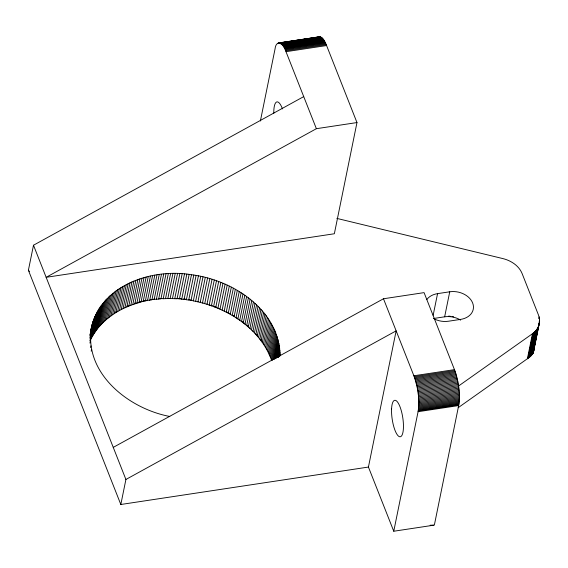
<?xml version="1.0" encoding="UTF-8"?>
<svg xmlns="http://www.w3.org/2000/svg" width="568" height="568" viewBox="0 0 568 568"><rect width="100%" height="100%" fill="white"/><g stroke="black" fill="none" stroke-linecap="round" stroke-linejoin="round"><path stroke-width="0.85" d="M383.485 298.761L424.076 292.626L454.464 369.64C458.553 381.043 460.527 393.525 458.667 405.573L434.35 525.102L393.759 531.236L418.076 411.708C419.937 399.666 417.963 387.177 413.873 375.775L383.485 298.761L113.252 447.378M280.052 355.852C279.491 310.029 233.001 279.875 191.48 274.713C151.081 267.862 97.568 286.173 90.639 331.62M534.374 345.77C534.886 351.194 532.074 356.101 527.388 358.742L458.149 407.717M458.191 386.268L532.479 333.728C538.528 329.823 541.389 321.637 538.443 314.949L522.106 273.542C518.854 265.604 510.916 260.542 502.829 258.575L336.852 218.396M91.341 328.169C84.199 373.865 129.035 408.782 169.761 416.465M120.821 504.49L125.911 479.47L396.144 330.853L368.433 467.059L120.821 504.49L28.4 270.247L33.491 245.227L303.724 96.61M89.992 335.084L92.101 324.733M90.106 335.106L92.563 323.029M90.099 336.007L93.081 321.346M89.971 337.79L93.663 319.67M90.078 338.72L94.288 318.016M90.063 340.537L94.977 316.376M89.943 343.086L90.468 340.495M90.135 340.857L95.715 314.757M90.624 339.778L91.42 338.173L96.51 313.16M91.42 338.173L92.264 336.597L97.355 311.576M90.603 347.58L90.951 345.855M92.264 336.597L93.166 335.035L98.257 310.014M93.166 335.035L94.118 333.494L99.208 308.481M91.207 351.159L91.562 349.434M94.118 333.494L95.126 331.982L100.216 306.961M95.126 331.982L96.177 330.491L101.267 305.47M96.177 330.491L97.284 329.021L102.375 304.008M97.284 329.021L98.442 327.58L103.532 302.566M98.442 327.58L99.648 326.167L104.739 301.146M99.648 326.167L100.898 324.782L105.989 299.762M100.898 324.782L102.204 323.419L107.295 298.399M102.204 323.419L103.553 322.091L108.644 297.071M103.553 322.091L104.945 320.785L110.036 295.772M104.945 320.785L106.386 319.521L111.477 294.501M106.386 319.521L107.87 318.279L112.961 293.258M107.87 318.279L109.397 317.072L114.487 292.051M109.397 317.072L110.966 315.9L116.057 290.88M110.966 315.9L112.578 314.757L117.668 289.737M112.578 314.757L114.232 313.65L119.323 288.629M114.232 313.65L115.929 312.577L121.019 287.557M122.745 286.52L117.654 311.541L115.929 312.577M115.971 311.591L117.654 311.541L119.429 310.54L124.513 285.519M119.429 310.54L121.232 309.574L126.323 284.561M121.232 309.574L123.071 308.651L128.162 283.631M123.071 308.651L124.946 307.764L130.036 282.743M124.946 307.764L126.856 306.912L131.946 281.891M133.885 281.082L128.794 306.095L126.856 306.912M127.36 306.024L128.794 306.095L130.768 305.328L135.858 280.308M130.768 305.328L132.77 304.597L137.861 279.577M132.77 304.597L134.801 303.901L139.891 278.881M141.95 278.235L136.86 303.248L134.801 303.901M144.031 277.624L138.94 302.637L136.86 303.248L135.184 303.063M146.139 277.049L141.049 302.07L138.94 302.637L137.335 302.439M148.269 276.524L143.179 301.544L139.501 301.849M150.428 276.041L145.337 301.054L141.702 301.31M152.6 275.594L147.51 300.614L143.917 300.806M146.161 300.351L149.703 300.216L154.794 275.196M157.009 274.841L151.919 299.854L149.703 300.216M159.239 274.521L154.148 299.542L150.697 299.57M152.991 299.251L156.392 299.272L161.482 274.252M156.392 299.272L158.657 299.045L163.74 274.024M166.019 273.84L160.929 298.86L158.657 299.045M159.501 298.385L163.208 298.718L168.298 273.705M163.208 298.718L165.508 298.626L170.599 273.606M165.508 298.626L167.808 298.569L172.899 273.556M167.808 298.569L170.123 298.562L175.207 273.542M170.123 298.562L172.438 298.598L177.528 273.577M172.438 298.598L174.759 298.676L179.85 273.662M182.172 273.783L177.081 298.803L174.759 298.676M184.501 273.946L179.41 298.967L176.378 298.321M181.242 298.718L178.813 298.498L181.739 299.18L186.829 274.159M189.151 274.415L184.06 299.428L181.739 299.18M183.67 298.981L186.389 299.726L191.48 274.713M193.794 275.047L188.711 300.067L186.389 299.726M196.109 275.43L191.025 300.451L188.526 299.648L190.138 299.918M190.947 300.046L193.333 300.877L198.424 275.856M271.745 360.673C260.236 328.432 227.889 308.232 195.633 301.345L200.724 276.325M203.01 276.836L197.92 301.856L198.154 301.516M205.289 277.39L200.206 302.41L200.539 302.098M207.561 277.986L202.471 303.007L202.904 302.716M204.728 303.639L209.819 278.618M212.056 279.3L206.965 304.313L207.604 304.086M214.278 280.017L209.187 305.03L212.233 305.627L211.395 305.79L216.486 280.769M218.673 281.565L213.582 306.585L216.784 307.331L215.755 307.423L220.838 282.402M222.99 283.276L217.899 308.296L219.028 308.239M220.022 309.205L225.113 284.185M260.385 121.005L275.011 49.111C276.204 37.971 284.71 44.836 285.995 51.688L316.383 128.695L356.974 122.56L326.593 45.554C325.01 42.323 323.582 37.367 319.479 36.764L278.526 42.962M222.124 310.156L227.207 285.136M224.197 311.143L229.287 286.123M231.332 287.145L226.241 312.166L227.747 312.286M233.349 288.203L228.265 313.224L229.855 313.394M230.253 314.317L235.344 289.297M237.303 290.425L232.213 315.439L233.981 315.709M234.144 316.603L239.234 291.583M241.13 292.783L236.039 317.796L237.332 318.052M237.9 319.024L242.99 294.004M239.731 320.281L244.822 295.268M246.611 296.553L241.521 321.573L242.983 321.935M248.365 297.873L243.281 322.894L244.787 323.291M244.993 324.236L250.083 299.222M251.766 300.6L246.675 325.613L248.287 326.103M248.315 327.019L253.399 301.998M249.906 328.453L254.996 303.433M251.468 329.909L256.551 304.888M252.98 331.392L258.064 306.372M254.443 332.898L259.533 307.877M260.96 309.404L255.87 334.424L257.283 334.985M257.247 335.979L262.338 310.959M258.575 337.548L263.666 312.528M264.951 314.125L259.86 339.139L261.365 339.806M261.095 340.757L266.186 315.737M262.288 342.383L267.379 317.37M263.424 344.038L268.515 319.017M264.51 345.699L269.601 320.679M265.547 347.382L270.638 322.361M266.534 349.071L271.625 324.058M267.471 350.783L272.555 325.762M268.352 352.508L273.442 327.488M269.175 354.233L274.266 329.22M269.949 355.98L275.04 330.959M270.673 357.733L275.764 332.713M271.341 359.494L276.424 334.474M272.122 360.396L277.035 336.242M273.208 359.579L277.596 338.017M274.053 359.636L278.093 339.792M275.026 358.827L278.54 341.574M275.941 358.025L278.923 343.363M276.623 358.089L279.257 345.145M277.425 357.286L279.527 346.934M277.993 357.35L279.747 348.724M278.505 357.414L279.91 350.513M279.136 356.605L280.01 352.295M279.534 356.661L280.059 354.077M356.974 122.56L334.353 233.753L46.15 277.312L316.383 128.695M433.171 315.204L437.559 293.635L449.735 291.796A18.446 13.838 11.5 0 1 472.633 302.957A18.446 13.838 11.5 0 1 460.62 319.394L448.443 321.232A18.446 13.838 11.5 0 1 434.506 319.06M433.334 318.52L444.645 316.816L449.735 291.796M527.388 358.742L532.479 333.728M527.97 358.33L533.061 333.302M528.524 357.911L533.622 332.855M529.049 357.499L534.154 332.401M529.553 357.094L534.673 331.925M530.022 356.69L535.163 331.435M530.469 356.285L535.631 330.938M530.895 355.895L536.071 330.42M531.286 355.497L536.49 329.894M538.727 318.62L539.082 316.894M531.648 355.114L536.888 329.348M531.982 354.737L537.257 328.794M532.287 354.361L537.598 328.233M532.557 353.992L537.917 327.658M538.208 327.069L532.805 353.637L532.472 352.849L533.018 353.282L539.6 320.806M539.238 321.864L539.586 320.16M533.203 352.934L539.586 321.46M533.359 352.6L539.543 322.106M318.428 37.14L319.479 36.764M278.171 43.09L319.848 36.764M277.83 43.275L320.224 36.821M280.017 43.076L320.608 36.941M277.503 43.523L279.229 43.26M281.82 42.87L283.553 42.607M293.053 41.173L294.778 40.91M296.503 40.655L298.236 40.392M304.278 39.476L306.003 39.213M307.735 38.951L309.461 38.695M280.407 43.26L320.998 37.126M280.805 43.502L321.396 37.367M281.203 43.8L321.8 37.665M281.607 44.162L322.205 38.028M282.019 44.581L322.61 38.447M282.424 45.057L323.014 38.922M282.836 45.589L323.426 39.455M283.24 46.178L323.831 40.037M283.645 46.817L324.236 40.683M284.05 47.506L324.64 41.372M284.454 48.252L325.045 42.117M284.845 49.04L325.436 42.905M285.235 49.877L325.826 43.743M285.619 50.765L326.217 44.623M285.995 51.688L326.593 45.554M413.873 375.775L454.464 369.64M414.242 376.74L454.833 370.606M414.597 377.741L455.195 371.607M414.952 378.778L455.543 372.644M415.286 379.85L455.884 373.716M415.62 380.95L456.21 374.816M415.932 382.079L456.523 375.945M416.23 383.237L456.828 377.102M416.521 384.415L457.112 378.281M416.791 385.608L457.389 379.474M417.054 386.822L457.645 380.688M417.295 388.043L457.886 381.909M417.523 389.286L458.113 383.144M417.728 390.528L458.319 384.394M417.92 391.778L458.511 385.636M418.098 393.028L458.688 386.893M418.247 394.277L458.845 388.136M418.389 395.52L458.98 389.385M418.502 396.755L459.093 390.621M418.602 397.983L459.192 391.849M418.68 399.197L459.271 393.063M418.737 400.39L459.334 394.256M418.779 401.569L459.37 395.435M418.801 402.726L459.391 396.592M418.793 403.862L459.391 397.721M418.772 404.963L459.37 398.828M418.737 406.035L459.327 399.9M418.673 407.079L459.263 400.944M418.595 408.087L459.185 401.945M418.488 409.052L459.086 402.918M418.375 409.982L458.965 403.841M418.233 410.863L458.823 404.728M418.076 411.708L458.667 405.573M430.139 525.23L433.505 525.13M184.479 299.087L186.098 299.293M193.333 300.877L195.633 301.345M28.4 270.247L29.458 271.44M368.433 467.059L393.759 531.236M33.491 245.227L125.911 479.47M273.797 113.238A18.446 5.346 81.4 0 1 276.517 102.034A18.446 5.346 81.4 0 1 282.466 108.914M448.606 316.12A22.734 17.054 11.5 0 1 450.289 316.262M451.979 316.504A22.734 17.054 11.5 0 1 453.647 316.837M426.809 299.542A18.446 13.838 11.5 0 1 437.559 293.635M444.645 316.816A18.446 13.838 11.5 0 1 460.62 320.118M391.572 409.01A18.446 5.346 81.4 0 0 399.879 436.785A18.446 5.346 81.4 0 0 401.036 409.812A18.446 5.346 81.4 0 0 391.572 409.01"/></g></svg>
